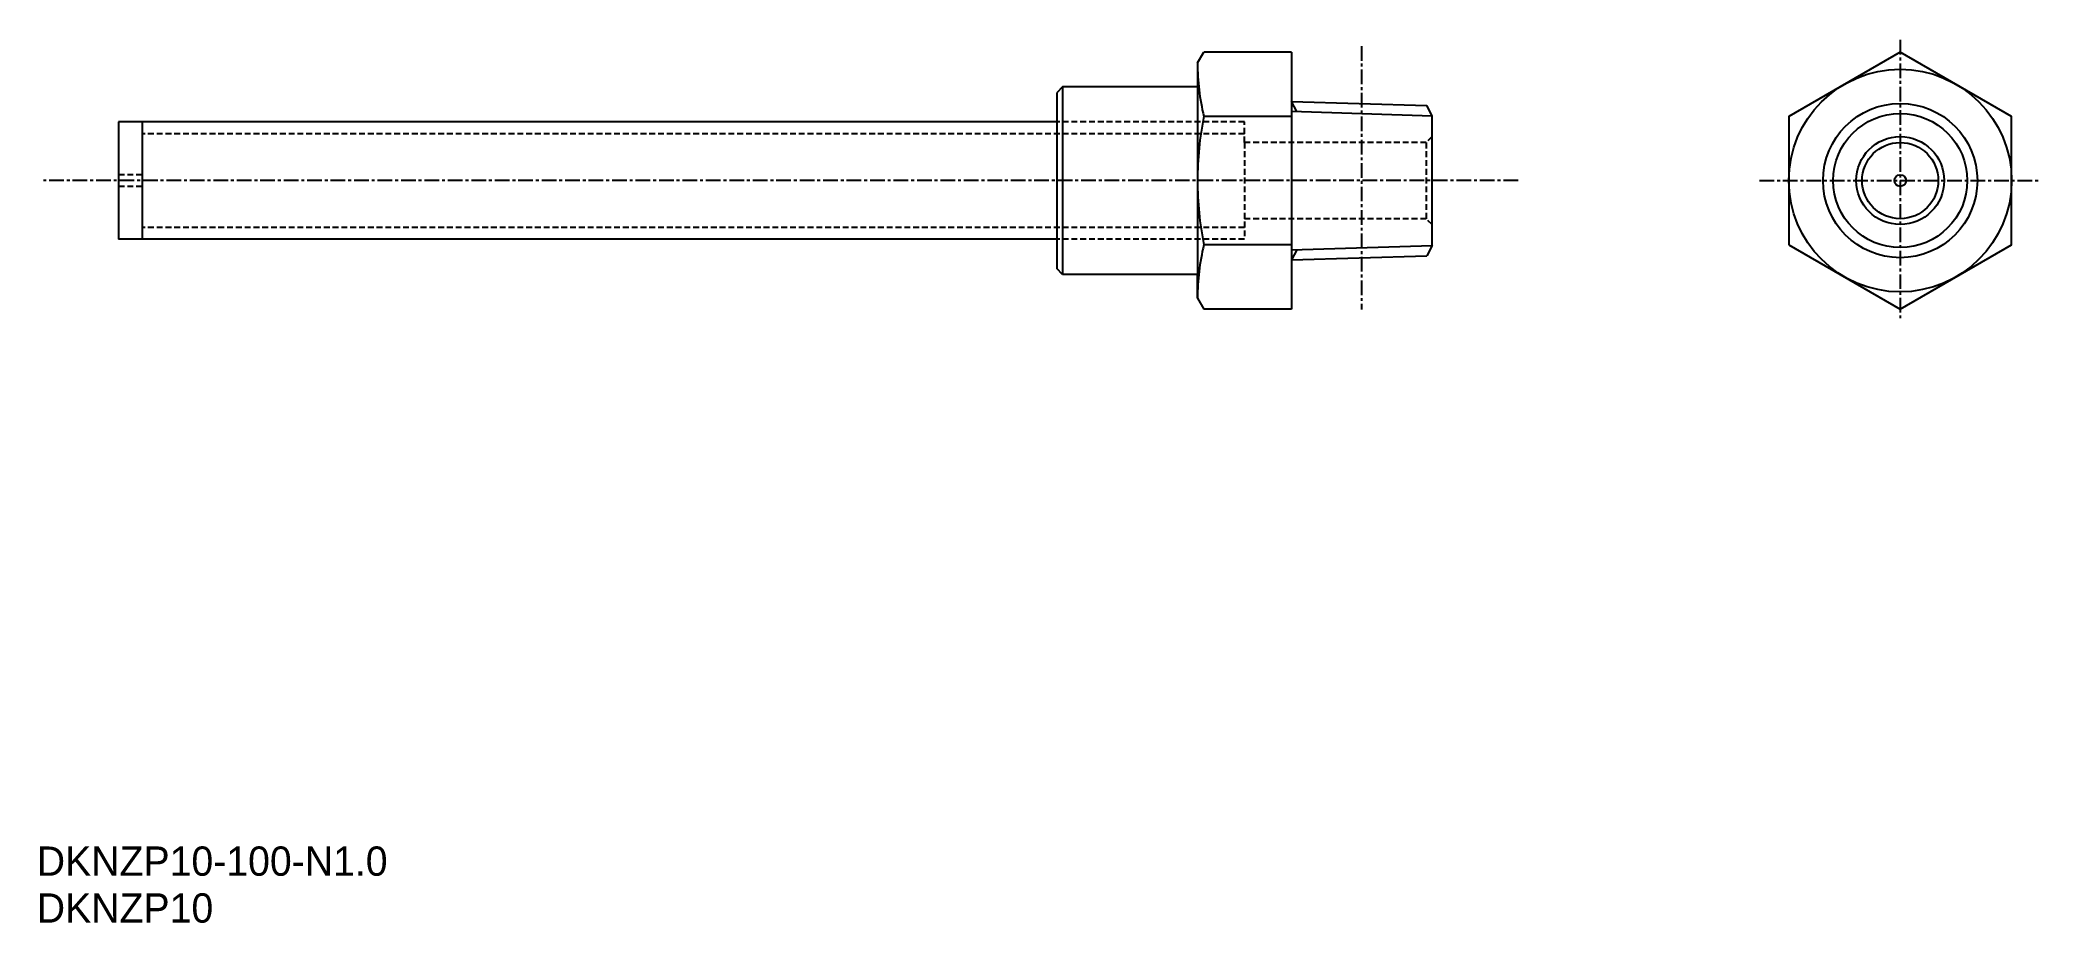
# Model space of a CAD drawing. Extents: x 142 to 313, y 275 to 350.
import ezdxf

# ---------------------------------------------------------------- set-up
doc = ezdxf.new("R2010")
doc.units = 0
doc.linetypes.add('CENTER', pattern=[2, 1.25, -0.25, 0.25, -0.25])
doc.linetypes.add('DASHED', pattern=[0.75, 0.5, -0.25])
doc.layers.get('0').update_dxf_attribs({"linetype": 'CONTINUOUS'})
doc.layers.add('CENTER', color=1, linetype='CENTER')

msp = doc.modelspace()

# ---------------------------------------------------------------- linework, layer by layer
at = {"color": 7, "linetype": 'CONTINUOUS'}
for p, q in [((240.77, 348.03), (241.31, 348.96)), ((248.77, 348.96), (241.31, 348.96)), ((248.77, 348.96), (248.77, 332.1)), ((240.77, 348.03), (240.77, 329.99)), ((229.27, 345.99), (228.77, 345.49)), ((228.77, 345.49), (228.77, 334.99)), ((229.27, 345.99), (229.27, 329.99)), ((240.77, 345.99), (229.27, 345.99)), ((248.77, 344.75), (260.32, 344.39)), ((148.77, 342.99), (148.77, 332.99)), ((228.77, 342.99), (148.77, 342.99)), ((150.77, 342.99), (150.77, 332.99)), ((248.77, 343.47), (241.31, 343.47)), ((260.77, 343.52), (260.32, 344.39)), ((260.77, 332.45), (260.77, 343.52)), ((150.77, 340.99), (150.77, 334.99)), ((228.77, 334.99), (228.77, 330.49)), ((228.77, 332.99), (148.77, 332.99)), ((248.77, 332.5), (241.31, 332.5)), ((248.77, 332.1), (248.77, 327.02)), ((248.77, 331.22), (260.32, 331.58)), ((260.77, 332.45), (260.32, 331.58)), ((229.27, 329.99), (228.77, 330.49)), ((240.77, 329.99), (229.27, 329.99)), ((240.77, 327.95), (240.77, 329.99)), ((240.77, 327.95), (241.31, 327.02)), ((248.77, 327.02), (241.31, 327.02))]:
    msp.add_line(p, q, dxfattribs=at)
at = {"color": 3, "linetype": 'CONTINUOUS'}
for p, q in [((249.23, 343.88), (248.77, 344.75)), ((248.77, 343.9), (260.77, 343.52)), ((248.77, 332.08), (260.77, 332.45)), ((249.23, 332.09), (248.78, 331.22))]:
    msp.add_line(p, q, dxfattribs=at)
at = {"color": 3, "linetype": 'DASHED'}
for p, q in [((244.77, 342.99), (228.77, 342.99)), ((244.77, 341.24), (244.77, 342.99)), ((244.77, 341.99), (150.77, 341.99)), ((260.77, 341.74), (260.27, 341.24)), ((244.77, 341.24), (244.77, 332.99)), ((260.27, 341.24), (244.77, 341.24)), ((260.27, 341.24), (260.27, 334.74)), ((150.77, 338.49), (148.77, 338.49)), ((150.77, 337.49), (148.77, 337.49)), ((260.27, 334.74), (244.77, 334.74)), ((260.77, 334.24), (260.27, 334.74)), ((244.77, 333.99), (150.77, 333.99)), ((244.77, 332.99), (228.77, 332.99))]:
    msp.add_line(p, q, dxfattribs=at)
at = {"color": 7, "linetype": 'CONTINUOUS'}
msp.add_lwpolyline([(291.19, 332.5), (300.69, 327.02), (310.19, 332.5), (310.19, 343.47), (300.69, 348.96), (291.19, 343.47)], close=True, dxfattribs=at)
for radius in [9.5, 6.58, 3.75, 3.25, 0.5]:
    msp.add_circle((300.69, 337.99), radius, dxfattribs=at)
at = {"color": 3, "linetype": 'CONTINUOUS'}
msp.add_circle((300.69, 337.99), 5.72, dxfattribs=at)
at = {"color": 7, "linetype": 'CONTINUOUS'}
for centre, radius, start, end in [((260.27, 348.01), 19.5, 179.9501, 193.4653), ((269.01, 338), 28.24, 168.8195, 180.0197), ((269.01, 337.98), 28.24, 179.9803, 191.1805), ((260.27, 327.96), 19.5, 166.5347, 180.0499)]:
    msp.add_arc(centre, radius, start, end, dxfattribs=at)
at = {"layer": 'CENTER', "color": 1, "linetype": 'CENTER'}
for p, q in [((300.69, 349.99), (300.69, 325.99)), ((254.76, 349.47), (254.76, 327)), ((268.1, 337.99), (142.25, 337.99)), ((288.69, 337.99), (312.69, 337.99))]:
    msp.add_line(p, q, dxfattribs=at)

# ---------------------------------------------------------------- texts
for s, p in [('DKNZP10-100-N1.0', (141.79, 278.67)), ('DKNZP10', (141.79, 274.67))]:
    msp.add_text(s, height=2.5).set_placement(p)

doc.saveas('drawing.dxf')
